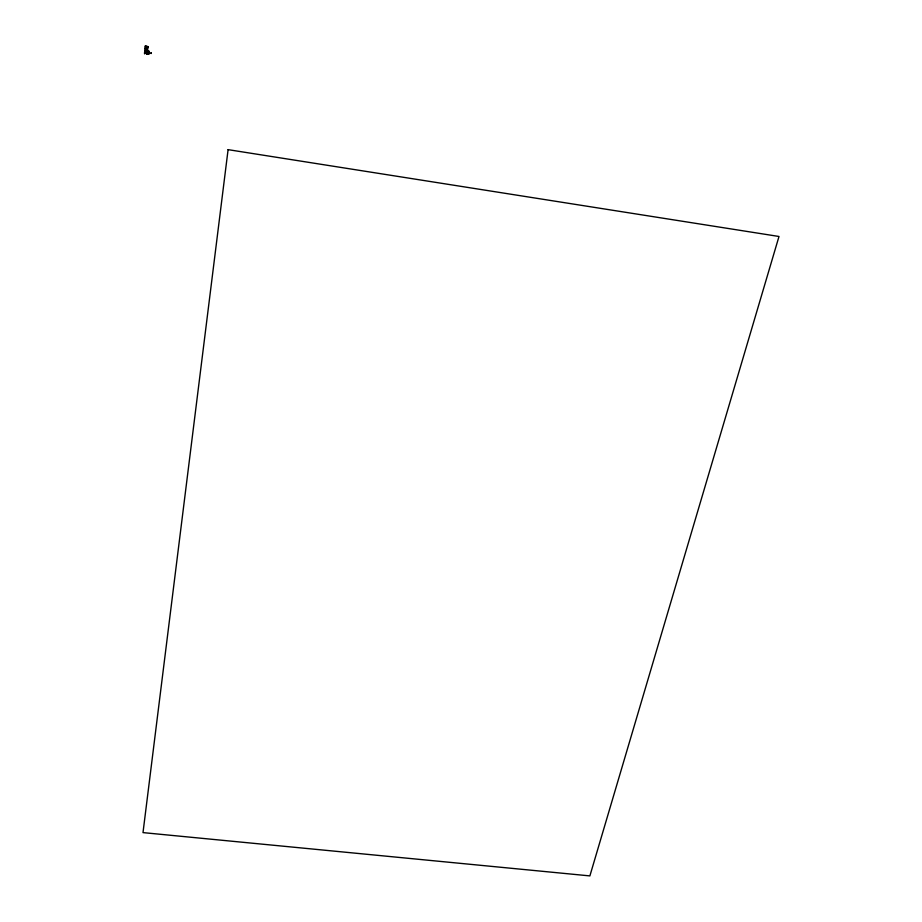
<?xml version="1.0" encoding="UTF-8"?>
<svg xmlns="http://www.w3.org/2000/svg" width="922" height="922" viewBox="0 0 922 922"><rect width="100%" height="100%" fill="white"/><g stroke="black" fill="none" stroke-linecap="round" stroke-linejoin="round"><path stroke-width="1.38" d="M144.581 53.073L144.489 52.738M145.365 48.82L146.079 49.269M146.863 51.206L146.794 53.441M145.18 53.119L144.754 53.695L145.215 46.112L148.062 46.63L146.944 54.064L148.603 54.34L148.903 51.275M145.572 46.699L145.342 49.027M145.008 53.476L145.261 50.652M147.359 46.953L146.529 49.454L147.313 49.477L147.555 46.987C143.867 45.8 147.555 47.437 146.091 49.166M146.794 53.868L147.047 50.952M148.534 51.229L148.592 54.248L147.117 53.891M146.702 53.199L146.725 52.888M147.612 51.171L144.65 50.664M146.529 49.454L147.186 49.177M148.027 46.768L145.25 46.1M144.443 53.107L144.685 53.66M144.823 50.583L147.485 51.021L146.782 53.66M148.626 54.248L149.272 51.344L148.534 51.206M146.125 46.515L146.978 46.665M151.093 53.476L151.173 52.589L151.093 53.476M145.503 48.393L145.953 48.97L145.503 48.393M228.091 149.652L143.002 832.612L589.884 875.9L778.998 236.481L228.091 149.652"/></g></svg>
